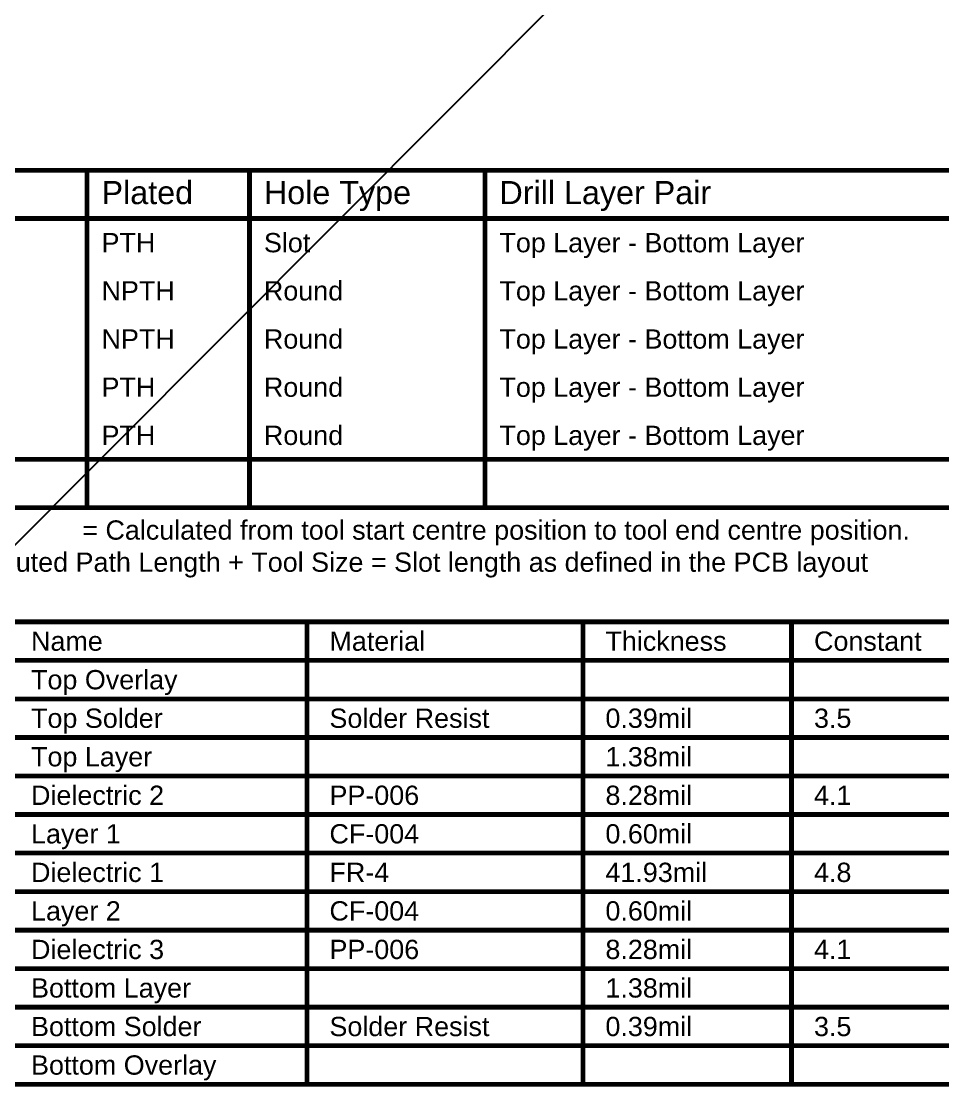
# Model space of a CAD drawing. Header units: inches. Extents: x 3 to 215, y 2 to 215.
# Drawn here: x 4.599 to 7.47, y 2.415 to 5.733 of the extents above; entities that cross this region are included whole.
import ezdxf

# ---------------------------------------------------------------- set-up
doc = ezdxf.new("R2010")
doc.units = ezdxf.units.IN
doc.header["$MEASUREMENT"] = 0
for name, color, linetype in [('Drill Drawing', 1, 'Continuous'), ('Fabrication', 216, 'Continuous'), ('Top Solder', 216, 'Continuous')]:
    doc.layers.add(name, color=color, linetype=linetype)
doc.styles.add('Arial', font='', dxfattribs={"height": 0.2})
doc.styles.get('Arial').set_extended_font_data('Arial')

# ---------------------------------------------------------------- blocks, each defined once
blk = doc.blocks.new('ESP32_C3_MINI_1_H4_16')
at = {"layer": 'Top Solder'}
blk.add_line((-0.1094, 0.0461), (-211.3834, -211.7065), dxfattribs=at)

msp = doc.modelspace()

# ---------------------------------------------------------------- linework, layer by layer
at = {"layer": 'Drill Drawing'}
for points in [[(2.5635, 5.2689, 0.015, 0.015, 0), (17.5212, 5.2689, 0.015, 0.015, 0)], [(4.8039, 4.2189, 0.015, 0.015, 0), (4.8039, 5.2689, 0.015, 0.015, 0)], [(5.3098, 4.2189, 0.015, 0.015, 0), (5.3098, 5.2689, 0.015, 0.015, 0)], [(6.0436, 4.2189, 0.015, 0.015, 0), (6.0436, 5.2689, 0.015, 0.015, 0)], [(2.5635, 5.1189, 0.015, 0.015, 0), (17.5212, 5.1189, 0.015, 0.015, 0)], [(2.5635, 4.3689, 0.015, 0.015, 0), (17.5212, 4.3689, 0.015, 0.015, 0)], [(2.5635, 4.2189, 0.015, 0.015, 0), (17.5212, 4.2189, 0.015, 0.015, 0)]]:
    msp.add_lwpolyline(points, format="xyseb", dxfattribs=at)
for points in [[(4.8002, 5.2689, 0.0075, 0.0075, 1), (4.8077, 5.2689, 0.0075, 0.0075, 1)], [(5.306, 5.2689, 0.0075, 0.0075, 1), (5.3135, 5.2689, 0.0075, 0.0075, 1)], [(6.0398, 5.2689, 0.0075, 0.0075, 1), (6.0473, 5.2689, 0.0075, 0.0075, 1)], [(4.8002, 4.2189, 0.0075, 0.0075, 1), (4.8077, 4.2189, 0.0075, 0.0075, 1)], [(5.306, 4.2189, 0.0075, 0.0075, 1), (5.3135, 4.2189, 0.0075, 0.0075, 1)], [(6.0398, 4.2189, 0.0075, 0.0075, 1), (6.0473, 4.2189, 0.0075, 0.0075, 1)]]:
    msp.add_lwpolyline(points, format="xyseb", close=True, dxfattribs=at)
at = {"layer": 'Fabrication'}
for points in [[(4.1493, 3.863, 0.015, 0.015, 0), (8.6881, 3.863, 0.015, 0.015, 0)], [(5.489, 2.423, 0.015, 0.015, 0), (5.489, 3.863, 0.015, 0.015, 0)], [(6.3488, 2.423, 0.015, 0.015, 0), (6.3488, 3.863, 0.015, 0.015, 0)], [(6.9986, 2.423, 0.015, 0.015, 0), (6.9986, 3.863, 0.015, 0.015, 0)], [(4.1493, 3.743, 0.015, 0.015, 0), (8.6881, 3.743, 0.015, 0.015, 0)], [(4.5593, 3.623, 0.015, 0.015, 0), (5.489, 3.623, 0.015, 0.015, 0)], [(5.489, 3.623, 0.015, 0.015, 0), (6.3488, 3.623, 0.015, 0.015, 0)], [(6.3488, 3.623, 0.015, 0.015, 0), (6.9986, 3.623, 0.015, 0.015, 0)], [(6.9986, 3.623, 0.015, 0.015, 0), (7.5685, 3.623, 0.015, 0.015, 0)], [(4.5593, 3.503, 0.015, 0.015, 0), (5.489, 3.503, 0.015, 0.015, 0)], [(5.489, 3.503, 0.015, 0.015, 0), (6.3488, 3.503, 0.015, 0.015, 0)], [(6.3488, 3.503, 0.015, 0.015, 0), (6.9986, 3.503, 0.015, 0.015, 0)], [(6.9986, 3.503, 0.015, 0.015, 0), (7.5685, 3.503, 0.015, 0.015, 0)], [(4.5593, 3.383, 0.015, 0.015, 0), (5.489, 3.383, 0.015, 0.015, 0)], [(5.489, 3.383, 0.015, 0.015, 0), (6.3488, 3.383, 0.015, 0.015, 0)], [(6.3488, 3.383, 0.015, 0.015, 0), (6.9986, 3.383, 0.015, 0.015, 0)], [(6.9986, 3.383, 0.015, 0.015, 0), (7.5685, 3.383, 0.015, 0.015, 0)], [(4.5593, 3.263, 0.015, 0.015, 0), (5.489, 3.263, 0.015, 0.015, 0)], [(5.489, 3.263, 0.015, 0.015, 0), (6.3488, 3.263, 0.015, 0.015, 0)], [(6.3488, 3.263, 0.015, 0.015, 0), (6.9986, 3.263, 0.015, 0.015, 0)], [(6.9986, 3.263, 0.015, 0.015, 0), (7.5685, 3.263, 0.015, 0.015, 0)], [(4.5593, 3.143, 0.015, 0.015, 0), (5.489, 3.143, 0.015, 0.015, 0)], [(5.489, 3.143, 0.015, 0.015, 0), (6.3488, 3.143, 0.015, 0.015, 0)], [(6.3488, 3.143, 0.015, 0.015, 0), (6.9986, 3.143, 0.015, 0.015, 0)], [(6.9986, 3.143, 0.015, 0.015, 0), (7.5685, 3.143, 0.015, 0.015, 0)], [(4.5593, 3.023, 0.015, 0.015, 0), (5.489, 3.023, 0.015, 0.015, 0)], [(5.489, 3.023, 0.015, 0.015, 0), (6.3488, 3.023, 0.015, 0.015, 0)], [(6.3488, 3.023, 0.015, 0.015, 0), (6.9986, 3.023, 0.015, 0.015, 0)], [(6.9986, 3.023, 0.015, 0.015, 0), (7.5685, 3.023, 0.015, 0.015, 0)], [(4.5593, 2.903, 0.015, 0.015, 0), (5.489, 2.903, 0.015, 0.015, 0)], [(5.489, 2.903, 0.015, 0.015, 0), (6.3488, 2.903, 0.015, 0.015, 0)], [(6.3488, 2.903, 0.015, 0.015, 0), (6.9986, 2.903, 0.015, 0.015, 0)], [(6.9986, 2.903, 0.015, 0.015, 0), (7.5685, 2.903, 0.015, 0.015, 0)], [(4.5593, 2.783, 0.015, 0.015, 0), (5.489, 2.783, 0.015, 0.015, 0)], [(5.489, 2.783, 0.015, 0.015, 0), (6.3488, 2.783, 0.015, 0.015, 0)], [(6.3488, 2.783, 0.015, 0.015, 0), (6.9986, 2.783, 0.015, 0.015, 0)], [(6.9986, 2.783, 0.015, 0.015, 0), (7.5685, 2.783, 0.015, 0.015, 0)], [(4.5593, 2.663, 0.015, 0.015, 0), (5.489, 2.663, 0.015, 0.015, 0)], [(5.489, 2.663, 0.015, 0.015, 0), (6.3488, 2.663, 0.015, 0.015, 0)], [(6.3488, 2.663, 0.015, 0.015, 0), (6.9986, 2.663, 0.015, 0.015, 0)], [(6.9986, 2.663, 0.015, 0.015, 0), (7.5685, 2.663, 0.015, 0.015, 0)], [(4.5593, 2.543, 0.015, 0.015, 0), (5.489, 2.543, 0.015, 0.015, 0)], [(5.489, 2.543, 0.015, 0.015, 0), (6.3488, 2.543, 0.015, 0.015, 0)], [(6.3488, 2.543, 0.015, 0.015, 0), (6.9986, 2.543, 0.015, 0.015, 0)], [(6.9986, 2.543, 0.015, 0.015, 0), (7.5685, 2.543, 0.015, 0.015, 0)], [(4.5593, 2.423, 0.015, 0.015, 0), (5.489, 2.423, 0.015, 0.015, 0)], [(5.489, 2.423, 0.015, 0.015, 0), (6.3488, 2.423, 0.015, 0.015, 0)], [(6.3488, 2.423, 0.015, 0.015, 0), (6.9986, 2.423, 0.015, 0.015, 0)], [(6.9986, 2.423, 0.015, 0.015, 0), (7.5685, 2.423, 0.015, 0.015, 0)]]:
    msp.add_lwpolyline(points, format="xyseb", dxfattribs=at)
for points in [[(5.4852, 3.863, 0.0075, 0.0075, 1), (5.4928, 3.863, 0.0075, 0.0075, 1)], [(6.345, 3.863, 0.0075, 0.0075, 1), (6.3525, 3.863, 0.0075, 0.0075, 1)], [(6.9949, 3.863, 0.0075, 0.0075, 1), (7.0024, 3.863, 0.0075, 0.0075, 1)], [(5.4852, 3.623, 0.0075, 0.0075, 1), (5.4928, 3.623, 0.0075, 0.0075, 1)], [(5.4852, 3.623, 0.0075, 0.0075, 1), (5.4928, 3.623, 0.0075, 0.0075, 1)], [(6.345, 3.623, 0.0075, 0.0075, 1), (6.3525, 3.623, 0.0075, 0.0075, 1)], [(6.345, 3.623, 0.0075, 0.0075, 1), (6.3525, 3.623, 0.0075, 0.0075, 1)], [(6.9949, 3.623, 0.0075, 0.0075, 1), (7.0024, 3.623, 0.0075, 0.0075, 1)], [(6.9949, 3.623, 0.0075, 0.0075, 1), (7.0024, 3.623, 0.0075, 0.0075, 1)], [(5.4852, 3.503, 0.0075, 0.0075, 1), (5.4928, 3.503, 0.0075, 0.0075, 1)], [(5.4852, 3.503, 0.0075, 0.0075, 1), (5.4928, 3.503, 0.0075, 0.0075, 1)], [(6.345, 3.503, 0.0075, 0.0075, 1), (6.3525, 3.503, 0.0075, 0.0075, 1)], [(6.345, 3.503, 0.0075, 0.0075, 1), (6.3525, 3.503, 0.0075, 0.0075, 1)], [(6.9949, 3.503, 0.0075, 0.0075, 1), (7.0024, 3.503, 0.0075, 0.0075, 1)], [(6.9949, 3.503, 0.0075, 0.0075, 1), (7.0024, 3.503, 0.0075, 0.0075, 1)], [(5.4852, 3.383, 0.0075, 0.0075, 1), (5.4928, 3.383, 0.0075, 0.0075, 1)], [(5.4852, 3.383, 0.0075, 0.0075, 1), (5.4928, 3.383, 0.0075, 0.0075, 1)], [(6.345, 3.383, 0.0075, 0.0075, 1), (6.3525, 3.383, 0.0075, 0.0075, 1)], [(6.345, 3.383, 0.0075, 0.0075, 1), (6.3525, 3.383, 0.0075, 0.0075, 1)], [(6.9949, 3.383, 0.0075, 0.0075, 1), (7.0024, 3.383, 0.0075, 0.0075, 1)], [(6.9949, 3.383, 0.0075, 0.0075, 1), (7.0024, 3.383, 0.0075, 0.0075, 1)], [(5.4852, 3.263, 0.0075, 0.0075, 1), (5.4928, 3.263, 0.0075, 0.0075, 1)], [(5.4852, 3.263, 0.0075, 0.0075, 1), (5.4928, 3.263, 0.0075, 0.0075, 1)], [(6.345, 3.263, 0.0075, 0.0075, 1), (6.3525, 3.263, 0.0075, 0.0075, 1)], [(6.345, 3.263, 0.0075, 0.0075, 1), (6.3525, 3.263, 0.0075, 0.0075, 1)], [(6.9949, 3.263, 0.0075, 0.0075, 1), (7.0024, 3.263, 0.0075, 0.0075, 1)], [(6.9949, 3.263, 0.0075, 0.0075, 1), (7.0024, 3.263, 0.0075, 0.0075, 1)], [(5.4852, 3.143, 0.0075, 0.0075, 1), (5.4928, 3.143, 0.0075, 0.0075, 1)], [(5.4852, 3.143, 0.0075, 0.0075, 1), (5.4928, 3.143, 0.0075, 0.0075, 1)], [(6.345, 3.143, 0.0075, 0.0075, 1), (6.3525, 3.143, 0.0075, 0.0075, 1)], [(6.345, 3.143, 0.0075, 0.0075, 1), (6.3525, 3.143, 0.0075, 0.0075, 1)], [(6.9949, 3.143, 0.0075, 0.0075, 1), (7.0024, 3.143, 0.0075, 0.0075, 1)], [(6.9949, 3.143, 0.0075, 0.0075, 1), (7.0024, 3.143, 0.0075, 0.0075, 1)], [(5.4852, 3.023, 0.0075, 0.0075, 1), (5.4928, 3.023, 0.0075, 0.0075, 1)], [(5.4852, 3.023, 0.0075, 0.0075, 1), (5.4928, 3.023, 0.0075, 0.0075, 1)], [(6.345, 3.023, 0.0075, 0.0075, 1), (6.3525, 3.023, 0.0075, 0.0075, 1)], [(6.345, 3.023, 0.0075, 0.0075, 1), (6.3525, 3.023, 0.0075, 0.0075, 1)], [(6.9949, 3.023, 0.0075, 0.0075, 1), (7.0024, 3.023, 0.0075, 0.0075, 1)], [(6.9949, 3.023, 0.0075, 0.0075, 1), (7.0024, 3.023, 0.0075, 0.0075, 1)], [(5.4852, 2.903, 0.0075, 0.0075, 1), (5.4928, 2.903, 0.0075, 0.0075, 1)], [(5.4852, 2.903, 0.0075, 0.0075, 1), (5.4928, 2.903, 0.0075, 0.0075, 1)], [(6.345, 2.903, 0.0075, 0.0075, 1), (6.3525, 2.903, 0.0075, 0.0075, 1)], [(6.345, 2.903, 0.0075, 0.0075, 1), (6.3525, 2.903, 0.0075, 0.0075, 1)], [(6.9949, 2.903, 0.0075, 0.0075, 1), (7.0024, 2.903, 0.0075, 0.0075, 1)], [(6.9949, 2.903, 0.0075, 0.0075, 1), (7.0024, 2.903, 0.0075, 0.0075, 1)], [(5.4852, 2.783, 0.0075, 0.0075, 1), (5.4928, 2.783, 0.0075, 0.0075, 1)], [(5.4852, 2.783, 0.0075, 0.0075, 1), (5.4928, 2.783, 0.0075, 0.0075, 1)], [(6.345, 2.783, 0.0075, 0.0075, 1), (6.3525, 2.783, 0.0075, 0.0075, 1)], [(6.345, 2.783, 0.0075, 0.0075, 1), (6.3525, 2.783, 0.0075, 0.0075, 1)], [(6.9949, 2.783, 0.0075, 0.0075, 1), (7.0024, 2.783, 0.0075, 0.0075, 1)], [(6.9949, 2.783, 0.0075, 0.0075, 1), (7.0024, 2.783, 0.0075, 0.0075, 1)], [(5.4852, 2.663, 0.0075, 0.0075, 1), (5.4928, 2.663, 0.0075, 0.0075, 1)], [(5.4852, 2.663, 0.0075, 0.0075, 1), (5.4928, 2.663, 0.0075, 0.0075, 1)], [(6.345, 2.663, 0.0075, 0.0075, 1), (6.3525, 2.663, 0.0075, 0.0075, 1)], [(6.345, 2.663, 0.0075, 0.0075, 1), (6.3525, 2.663, 0.0075, 0.0075, 1)], [(6.9949, 2.663, 0.0075, 0.0075, 1), (7.0024, 2.663, 0.0075, 0.0075, 1)], [(6.9949, 2.663, 0.0075, 0.0075, 1), (7.0024, 2.663, 0.0075, 0.0075, 1)], [(5.4852, 2.543, 0.0075, 0.0075, 1), (5.4928, 2.543, 0.0075, 0.0075, 1)], [(5.4852, 2.543, 0.0075, 0.0075, 1), (5.4928, 2.543, 0.0075, 0.0075, 1)], [(6.345, 2.543, 0.0075, 0.0075, 1), (6.3525, 2.543, 0.0075, 0.0075, 1)], [(6.345, 2.543, 0.0075, 0.0075, 1), (6.3525, 2.543, 0.0075, 0.0075, 1)], [(6.9949, 2.543, 0.0075, 0.0075, 1), (7.0024, 2.543, 0.0075, 0.0075, 1)], [(6.9949, 2.543, 0.0075, 0.0075, 1), (7.0024, 2.543, 0.0075, 0.0075, 1)], [(5.4852, 2.423, 0.0075, 0.0075, 1), (5.4928, 2.423, 0.0075, 0.0075, 1)], [(5.4852, 2.423, 0.0075, 0.0075, 1), (5.4928, 2.423, 0.0075, 0.0075, 1)], [(5.4852, 2.423, 0.0075, 0.0075, 1), (5.4928, 2.423, 0.0075, 0.0075, 1)], [(6.345, 2.423, 0.0075, 0.0075, 1), (6.3525, 2.423, 0.0075, 0.0075, 1)], [(6.345, 2.423, 0.0075, 0.0075, 1), (6.3525, 2.423, 0.0075, 0.0075, 1)], [(6.345, 2.423, 0.0075, 0.0075, 1), (6.3525, 2.423, 0.0075, 0.0075, 1)], [(6.9949, 2.423, 0.0075, 0.0075, 1), (7.0024, 2.423, 0.0075, 0.0075, 1)], [(6.9949, 2.423, 0.0075, 0.0075, 1), (7.0024, 2.423, 0.0075, 0.0075, 1)], [(6.9949, 2.423, 0.0075, 0.0075, 1), (7.0024, 2.423, 0.0075, 0.0075, 1)]]:
    msp.add_lwpolyline(points, format="xyseb", close=True, dxfattribs=at)

# ---------------------------------------------------------------- block references
at = {"rotation": 180}
msp.add_blockref('ESP32_C3_MINI_1_H4_16', (3.365, 3.0419), dxfattribs=at)

# ---------------------------------------------------------------- texts
at = {"layer": 'Drill Drawing', "style": 'Arial'}
for s, height, p in [('Plated', 0.072, (4.8489, 5.1639)), ('Hole Type', 0.072, (5.3548, 5.1639)), ('Drill Layer Pair', 0.072, (6.0886, 5.1639)), ('Slot', 0.06, (5.3548, 5.0139)), ('PTH', 0.06, (4.8489, 5.0139)), ('Top Layer - Bottom Layer', 0.06, (6.0886, 5.0139)), ('NPTH', 0.06, (4.8489, 4.8639)), ('Round', 0.06, (5.3548, 4.8639)), ('Top Layer - Bottom Layer', 0.06, (6.0886, 4.8639)), ('NPTH', 0.06, (4.8489, 4.7139)), ('Round', 0.06, (5.3548, 4.7139)), ('Top Layer - Bottom Layer', 0.06, (6.0886, 4.7139)), ('PTH', 0.06, (4.8489, 4.5639)), ('Round', 0.06, (5.3548, 4.5639)), ('Top Layer - Bottom Layer', 0.06, (6.0886, 4.5639)), ('PTH', 0.06, (4.8489, 4.4139)), ('Round', 0.06, (5.3548, 4.4139)), ('Top Layer - Bottom Layer', 0.06, (6.0886, 4.4139)), ('= Calculated from tool start centre position to tool end centre position.', 0.06, (4.7889, 4.119)), (' = Routed Path Length + Tool Size = Slot length as defined in the PCB layout', 0.06, (4.379, 4.019))]:
    msp.add_text(s, height=height, dxfattribs=at).set_placement(p)
at = {"layer": 'Fabrication', "style": 'Arial'}
for s, p in [('Name', (4.6293, 3.773)), ('Material', (5.559, 3.773)), ('Thickness', (6.4188, 3.773)), ('Constant', (7.0686, 3.773)), ('Top Overlay', (4.6293, 3.653)), ('Top Solder', (4.6293, 3.533)), ('Solder Resist', (5.559, 3.533)), ('0.39mil', (6.4188, 3.533)), ('3.5', (7.0686, 3.533)), ('Top Layer', (4.6293, 3.413)), ('1.38mil', (6.4188, 3.413)), ('Dielectric 2', (4.6293, 3.293)), ('PP-006', (5.559, 3.293)), ('8.28mil', (6.4188, 3.293)), ('4.1', (7.0686, 3.293)), ('Layer 1', (4.6293, 3.173)), ('CF-004', (5.559, 3.173)), ('0.60mil', (6.4188, 3.173)), ('Dielectric 1', (4.6293, 3.053)), ('FR-4', (5.559, 3.053)), ('41.93mil', (6.4188, 3.053)), ('4.8', (7.0686, 3.053)), ('Layer 2', (4.6293, 2.933)), ('CF-004', (5.559, 2.933)), ('0.60mil', (6.4188, 2.933)), ('Dielectric 3', (4.6293, 2.813)), ('PP-006', (5.559, 2.813)), ('8.28mil', (6.4188, 2.813)), ('4.1', (7.0686, 2.813)), ('1.38mil', (6.4188, 2.693)), ('Bottom Layer', (4.6293, 2.693)), ('Bottom Solder', (4.6293, 2.573)), ('Solder Resist', (5.559, 2.573)), ('0.39mil', (6.4188, 2.573)), ('3.5', (7.0686, 2.573)), ('Bottom Overlay', (4.6293, 2.453))]:
    msp.add_text(s, height=0.06, dxfattribs=at).set_placement(p)

doc.saveas('drawing.dxf')
